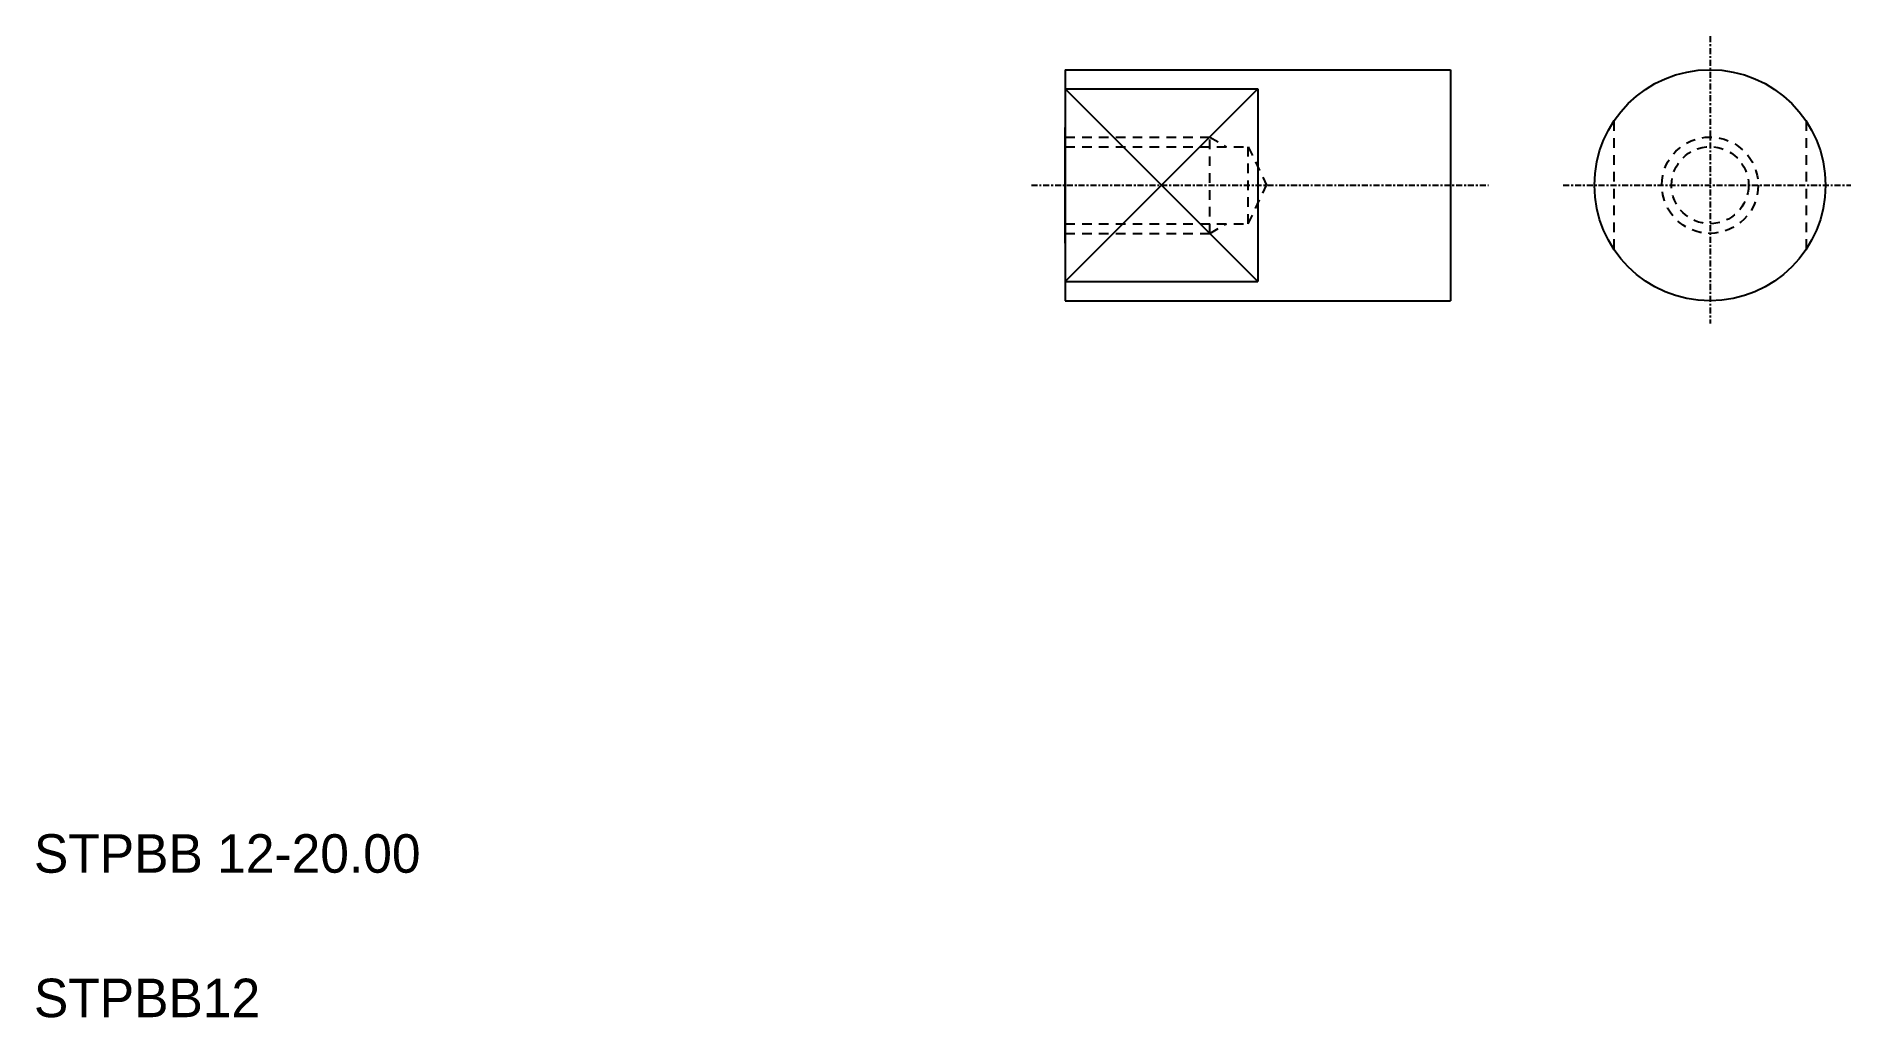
# Model space of a CAD drawing. Extents: x 5.1 to 99.3, y 5 to 55.9.
import ezdxf

# ---------------------------------------------------------------- set-up
doc = ezdxf.new("R2010")
doc.units = 0
doc.header["$LTSCALE"] = 0.25
doc.linetypes.add('CENTER', pattern=[2, 1.25, -0.25, 0.25, -0.25])
doc.linetypes.add('DASHED', pattern=[3.5, 2, -1.5])
doc.layers.get('0').update_dxf_attribs({"linetype": 'CONTINUOUS'})
doc.layers.add('CENTER', color=1, linetype='CENTER')

msp = doc.modelspace()

# ---------------------------------------------------------------- linework, layer by layer
for p, q in [((58.54, 54.199), (78.54, 54.199)), ((58.54, 54.199), (58.54, 42.199)), ((63.54, 54.199), (63.54, 54.199)), ((68.54, 54.199), (68.54, 54.199)), ((78.54, 54.199), (78.54, 42.199)), ((58.54, 53.199), (68.54, 53.199)), ((68.54, 53.199), (68.54, 43.199)), ((58.54, 45.199), (58.54, 51.199)), ((58.54, 43.199), (68.54, 43.199)), ((58.54, 42.199), (78.54, 42.199))]:
    msp.add_line(p, q)
at = {"color": 3}
for p, q in [((68.54, 43.199), (58.54, 53.199)), ((58.54, 43.199), (68.54, 53.199))]:
    msp.add_line(p, q, dxfattribs=at)
at = {"color": 3, "linetype": 'DASHED'}
for p, q in [((87.012, 51.516), (87.012, 44.883)), ((97.012, 51.516), (97.012, 44.883)), ((58.54, 50.699), (66.04, 50.699)), ((58.54, 50.199), (68.04, 50.199)), ((66.04, 45.699), (66.04, 50.699)), ((66.04, 50.699), (66.906, 50.199)), ((68.04, 46.199), (68.04, 50.199)), ((68.04, 50.199), (68.993, 48.199)), ((68.04, 46.199), (68.993, 48.199)), ((58.54, 46.199), (68.04, 46.199)), ((66.04, 45.699), (66.906, 46.199)), ((58.54, 45.699), (66.04, 45.699))]:
    msp.add_line(p, q, dxfattribs=at)
msp.add_circle((92.012, 48.199), 6)
for radius in [2.5, 2]:
    msp.add_circle((92.012, 48.199), radius, dxfattribs=at)
at = {"layer": 'CENTER', "color": 1, "linetype": 'CENTER'}
for p, q in [((92.012, 55.933), (92.012, 41.021)), ((56.784, 48.199), (80.513, 48.199)), ((84.392, 48.199), (99.317, 48.199))]:
    msp.add_line(p, q, dxfattribs=at)

# ---------------------------------------------------------------- texts
for s, p in [('STPBB 12-20.00', (5, 12.5)), ('STPBB12', (5, 5))]:
    msp.add_text(s, height=2).set_placement(p)

doc.saveas('drawing.dxf')
